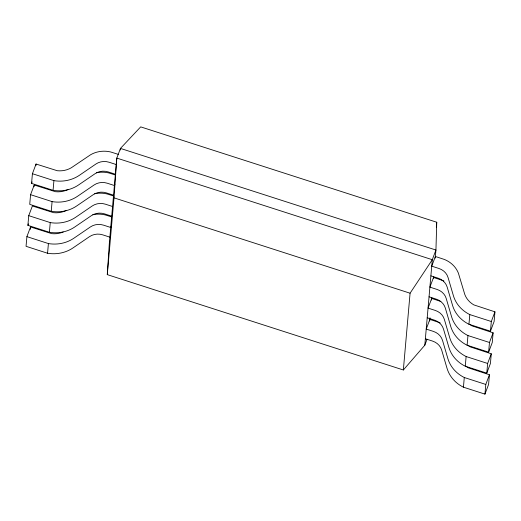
<?xml version="1.0" encoding="UTF-8"?>
<svg xmlns="http://www.w3.org/2000/svg" width="521" height="521" viewBox="0 0 521 521"><rect width="100%" height="100%" fill="white"/><g stroke="black" fill="none" stroke-linecap="round" stroke-linejoin="round"><path stroke-width="0.78" d="M427.044 339.269L424.804 345.221L403.352 369.982L107.28 274.626L109.312 243.607L116.808 158.091L120.449 148.413L140.69 126.877L436.754 222.239L435.94 250.028L435.23 258.097M107.28 274.626L114.014 197.85L116.808 158.091L432.3 259.705L424.804 345.221M63.217 231.988A21.465 19.407 5 0 1 51.761 233.655L30.537 226.961L26.897 236.638L26.05 246.316L47.561 253.245A32.836 29.677 5 0 0 73.064 247.879L89.547 236.625A14.139 12.784 5 0 1 102.709 234.847L109.879 237.153M111.715 216.176L104.545 213.87A14.139 12.784 5 0 0 91.383 215.648L74.907 226.902A32.836 29.677 5 0 1 49.397 232.268L27.887 225.346L28.74 215.661L32.374 205.984L53.598 212.679A21.465 19.407 5 0 0 66.362 210.412M68.199 189.436A21.465 19.407 5 0 1 55.434 191.702L34.217 185.007L30.576 194.685L29.73 204.369L51.24 211.292A32.836 29.677 5 0 0 76.743 205.925L93.226 194.672A14.139 12.784 5 0 1 106.388 192.894L113.558 195.199M115.395 174.222L108.225 171.917A14.139 12.784 5 0 0 95.063 173.695L78.58 184.948A32.836 29.677 5 0 1 53.077 190.321L31.566 183.392L32.413 173.708L36.053 164.03L57.277 170.725A21.465 19.407 5 0 0 71.292 167.775L90.674 154.698A25.516 23.061 5 0 1 110.713 151.982L118.404 154.392M30.322 229.377L30.537 226.961M34.073 186.622L34.217 185.007M35.91 165.645L36.053 164.03M47.561 253.245L48.407 243.567A32.836 29.677 5 0 0 73.917 238.195L90.394 226.948A14.139 12.784 5 0 1 103.555 225.163L110.726 227.475L111.286 225.984M49.397 232.268L50.25 222.591A32.836 29.677 5 0 0 75.753 217.218L92.23 205.971A14.139 12.784 5 0 1 105.398 204.186L112.569 206.498M51.24 211.292L52.087 201.614A32.836 29.677 5 0 0 77.59 196.241L94.073 184.994A14.139 12.784 5 0 1 107.235 183.21L114.405 185.522L114.965 184.03M53.077 190.321L53.923 180.637A32.836 29.677 5 0 0 79.433 175.271L95.91 164.017A14.139 12.784 5 0 1 109.071 162.233L116.242 164.545M120.305 150.028L120.449 148.413L435.94 250.028L432.3 259.705L410.079 293.206L403.352 369.982M436.331 227.084L436.754 222.239M429.714 321.021L429.994 317.797M431.551 300.044L431.766 297.628M433.465 278.266L433.602 276.651M465.911 366.224A21.465 19.407 5 0 0 468.307 367.819L489.434 374.762L488.587 384.446L484.947 394.123L463.436 387.194L464.283 377.51A32.836 29.677 5 0 1 447.891 358.65L442.511 340.356A14.139 12.784 5 0 0 433.387 331.395L426.217 329.09L429.858 319.412L438.982 322.421A25.516 23.061 5 0 1 440.245 322.974M467.754 345.247A21.465 19.407 5 0 0 470.144 346.843L491.27 353.785L490.424 363.469L486.783 373.147L465.273 366.217L466.126 356.533A32.836 29.677 5 0 1 449.727 337.673L444.354 319.38A14.139 12.784 5 0 0 435.23 310.418L428.06 308.113L431.694 298.435L440.818 301.444M469.59 324.27A21.465 19.407 5 0 0 471.98 325.866L493.113 332.808L492.26 342.492L488.626 352.17L467.116 345.241L467.962 335.563A32.836 29.677 5 0 1 451.57 316.696L446.191 298.403A14.139 12.784 5 0 0 437.067 289.442L429.897 287.136L433.531 277.459L442.655 280.467A25.516 23.061 5 0 1 443.918 281.021M468.952 324.264L469.799 314.586A32.836 29.677 5 0 1 453.407 295.72L448.027 277.426A14.139 12.784 5 0 0 438.903 268.471L431.733 266.159L435.374 256.482L444.498 259.491A25.516 23.061 5 0 1 458.389 273.134L464.81 294.521A21.465 19.407 5 0 0 473.823 304.889L494.95 311.832L494.103 321.516L490.463 331.193L468.952 324.264A32.836 29.677 5 0 1 452.56 305.404L447.181 287.11A14.139 12.784 5 0 0 438.057 278.149L430.887 275.843M484.947 394.123L485.793 384.439L489.434 374.762M486.783 373.147L487.636 363.463L491.27 353.785M488.626 352.17L489.473 342.486L493.113 332.808M490.463 331.193L491.31 321.516L494.95 311.832M31.566 183.392L32.126 181.901M27.887 225.346L28.447 223.854M115.089 174.893L108.869 172.959A25.516 23.061 5 0 0 96.457 172.783M429.05 296.814L436.22 299.126A14.139 12.784 5 0 1 445.344 308.087L450.717 326.374A32.836 29.677 5 0 0 467.116 345.241M113.988 196.104L107.033 193.936A25.516 23.061 5 0 0 94.62 193.76M114.014 197.85L410.079 293.206M32.413 173.708L53.923 180.637M469.799 314.586L491.31 321.516M427.207 317.79L434.377 320.102A14.139 12.784 5 0 1 443.501 329.064L448.881 347.351A32.836 29.677 5 0 0 465.273 366.217M111.409 216.84L105.19 214.912A25.516 23.061 5 0 0 92.784 214.737M30.576 194.685L52.087 201.614M467.962 335.563L489.473 342.486M425.37 338.767L432.541 341.079A14.139 12.784 5 0 1 441.665 350.04L447.038 368.327A32.836 29.677 5 0 0 463.436 387.194M28.74 215.661L50.25 222.591M466.126 356.533L487.636 363.463M26.897 236.638L48.407 243.567M464.283 377.51L485.793 384.439"/></g></svg>
